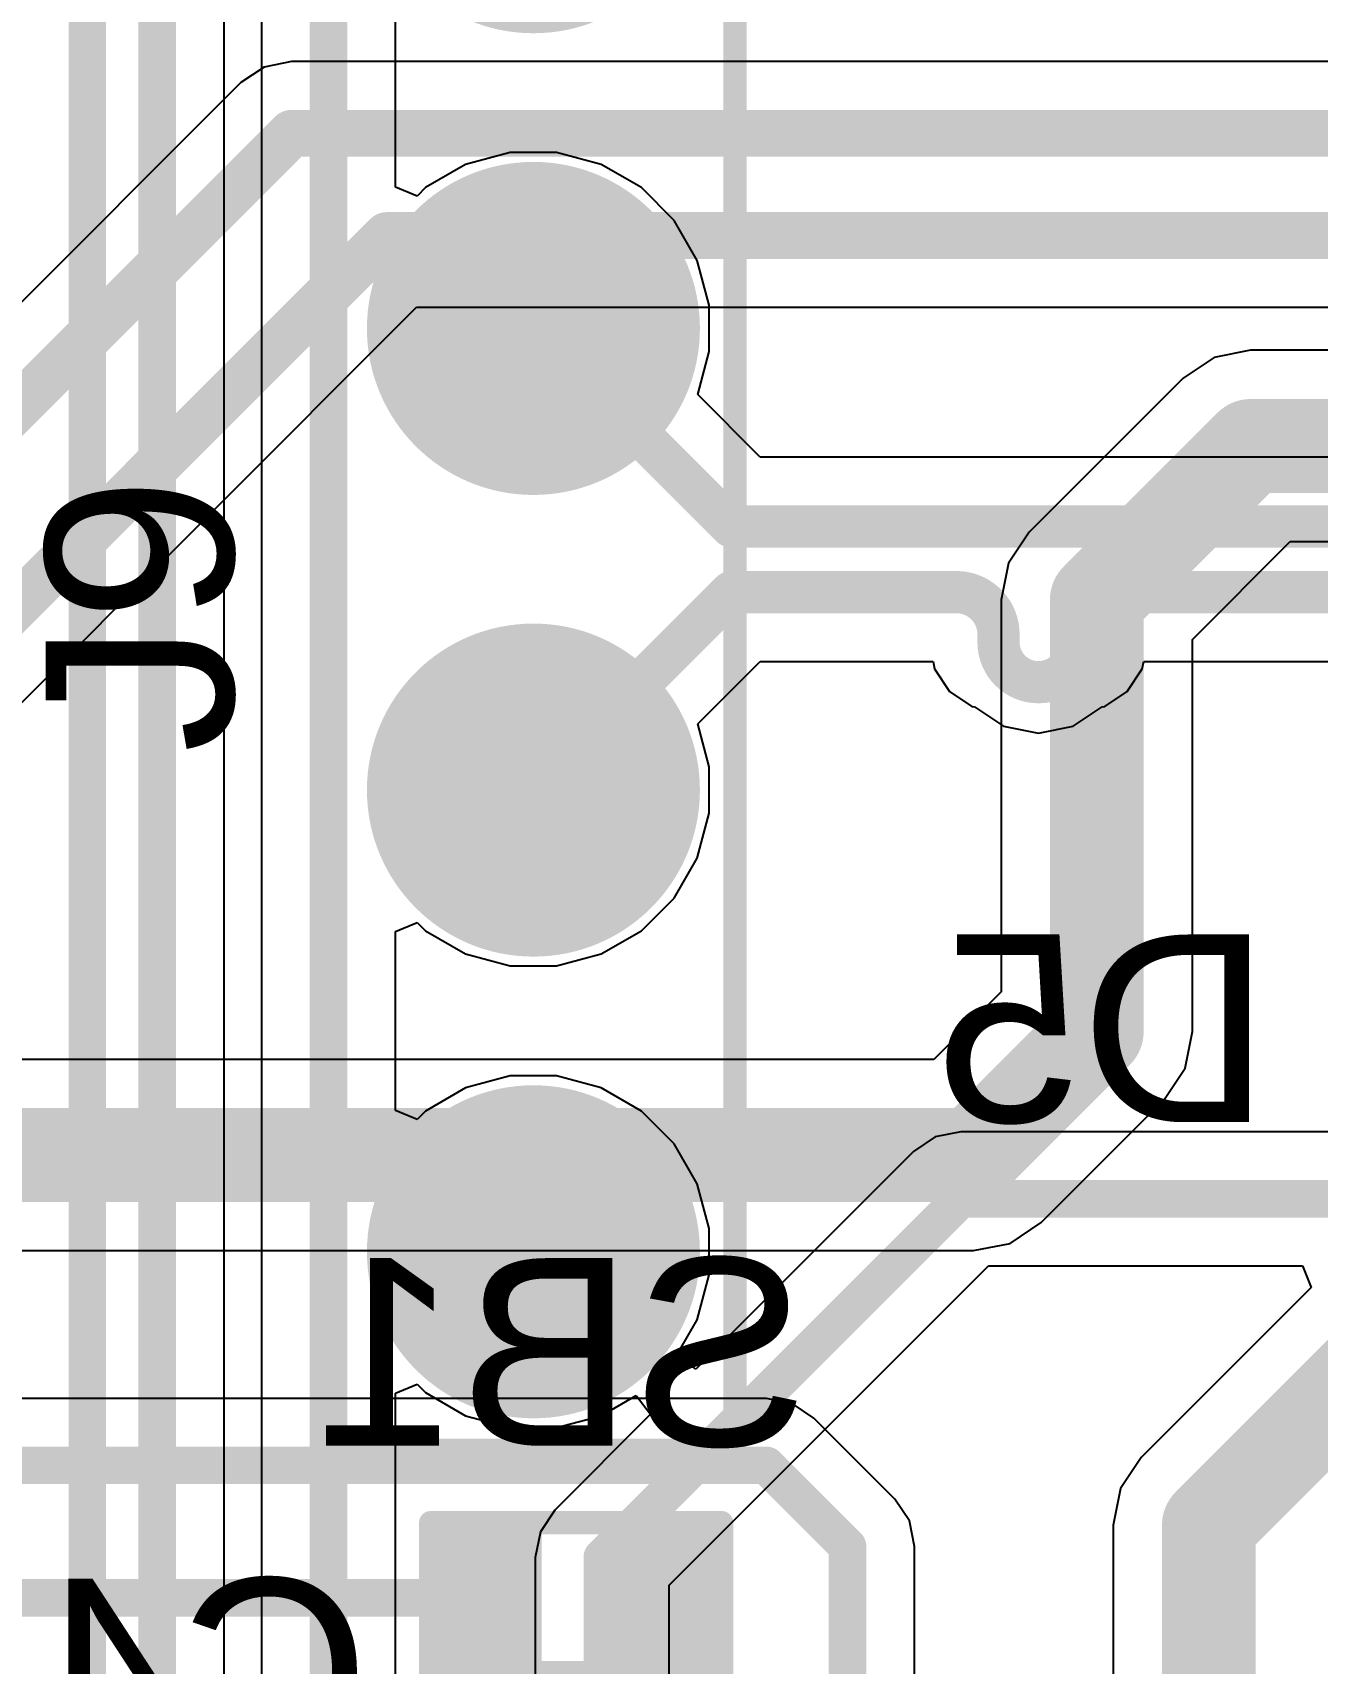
# Model space of a CAD drawing. Header units: inches. Extents: x -2.7 to 10.9, y -2.9 to 7.4.
# Drawn here: x 1.6012 to 1.8752, y 0.2216 to 0.5693 of the extents above; entities that cross this region are included whole.
import ezdxf

# ---------------------------------------------------------------- set-up
doc = ezdxf.new("R2010")
doc.units = ezdxf.units.IN
doc.header["$MEASUREMENT"] = 0
for name, color, linetype in [('Board Outline', 216, 'Continuous'), ('Bottom Layer', 5, 'Continuous'), ('Bottom Overlay', 54, 'Continuous'), ('Bottom Paste', 16, 'Continuous'), ('Bottom Solder', 6, 'Continuous'), ('Top Layer', 1, 'Continuous'), ('Top Overlay', 2, 'Continuous'), ('Top Paste', 8, 'Continuous'), ('Top Solder', 216, 'Continuous')]:
    doc.layers.add(name, color=color, linetype=linetype)
doc.styles.add('Arial', font='', dxfattribs={"height": 0.2})
doc.styles.get('Arial').set_extended_font_data('Arial')

# ---------------------------------------------------------------- blocks, each defined once
blk = doc.blocks.new('S______B______0402_B_145')
at = {"layer": 'Bottom Layer'}
for points in [[(-0.0095, 0.0125), (-0.0095, -0.0125), (-0.0275, -0.0125), (-0.0275, 0.0125)], [(0.0275, 0.0125), (0.0275, -0.0125), (0.0095, -0.0125), (0.0095, 0.0125)]]:
    blk.add_hatch(color=5, dxfattribs=at).paths.add_polyline_path(points)
at = {"layer": 'Bottom Paste'}
for points in [[(-0.0095, 0.0125), (-0.0095, -0.0125), (-0.0275, -0.0125), (-0.0275, 0.0125)], [(0.0275, 0.0125), (0.0275, -0.0125), (0.0095, -0.0125), (0.0095, 0.0125)]]:
    blk.add_hatch(color=16, dxfattribs=at).paths.add_polyline_path(points)
at = {"layer": 'Bottom Solder'}
for points in [[(-0.00733, 0.01467), (-0.00733, -0.01467), (-0.02967, -0.01467), (-0.02967, 0.01467)], [(0.02967, 0.01467), (0.02967, -0.01467), (0.00733, -0.01467), (0.00733, 0.01467)]]:
    blk.add_hatch(color=6, dxfattribs=at).paths.add_polyline_path(points)
at = {"layer": 'Bottom Overlay'}
for points in [[(0.031, 0.016, 0.005, 0.005, 0), (-0.031, 0.016, 0.005, 0.005, 0)], [(-0.031, 0.016, 0.005, 0.005, 0), (-0.031, -0.016, 0.005, 0.005, 0)], [(0.031, 0.016, 0.005, 0.005, 0), (0.031, -0.016, 0.005, 0.005, 0)], [(0.032, 0.017, 0.000127, 0.000127, 0), (-0.032, 0.017, 0.000127, 0.000127, 0)], [(0.031, -0.016, 0.005, 0.005, 0), (-0.031, -0.016, 0.005, 0.005, 0)]]:
    blk.add_lwpolyline(points, format="xyseb", dxfattribs=at)
for points in [[(-0.03225, 0.016, 0.0025, 0.0025, 1), (-0.02975, 0.016, 0.0025, 0.0025, 1)], [(-0.03225, 0.016, 0.0025, 0.0025, 1), (-0.02975, 0.016, 0.0025, 0.0025, 1)], [(0.02975, 0.016, 0.0025, 0.0025, 1), (0.03225, 0.016, 0.0025, 0.0025, 1)], [(0.02975, 0.016, 0.0025, 0.0025, 1), (0.03225, 0.016, 0.0025, 0.0025, 1)], [(-0.03203, 0.017, 0.0000635, 0.0000635, 1), (-0.03197, 0.017, 0.0000635, 0.0000635, 1)], [(0.03197, 0.017, 0.0000635, 0.0000635, 1), (0.03203, 0.017, 0.0000635, 0.0000635, 1)], [(-0.03225, -0.016, 0.0025, 0.0025, 1), (-0.02975, -0.016, 0.0025, 0.0025, 1)], [(-0.03225, -0.016, 0.0025, 0.0025, 1), (-0.02975, -0.016, 0.0025, 0.0025, 1)], [(0.02975, -0.016, 0.0025, 0.0025, 1), (0.03225, -0.016, 0.0025, 0.0025, 1)], [(0.02975, -0.016, 0.0025, 0.0025, 1), (0.03225, -0.016, 0.0025, 0.0025, 1)]]:
    blk.add_lwpolyline(points, format="xyseb", close=True, dxfattribs=at)
blk = doc.blocks.new('P____4_P___244')
at = {"layer": 'Top Layer'}
h = blk.add_hatch(color=1, dxfattribs=at)
edge = h.paths.add_edge_path()
edge.add_arc((-0.14764, 0), 0.0315, 0, 360)
h = blk.add_hatch(color=1, dxfattribs=at)
edge = h.paths.add_edge_path()
edge.add_arc((-0.04921, 0), 0.0315, 0, 360)
h = blk.add_hatch(color=1, dxfattribs=at)
edge = h.paths.add_edge_path()
edge.add_arc((0.04921, 0), 0.0315, 0, 360)
h = blk.add_hatch(color=1, dxfattribs=at)
edge = h.paths.add_edge_path()
edge.add_arc((0.14764, 0), 0.0315, 0, 360)
at = {"layer": 'Top Paste'}
h = blk.add_hatch(color=8, dxfattribs=at)
edge = h.paths.add_edge_path()
edge.add_arc((-0.14764, 0), 0.0315, 0, 360)
h = blk.add_hatch(color=8, dxfattribs=at)
edge = h.paths.add_edge_path()
edge.add_arc((-0.04921, 0), 0.0315, 0, 360)
h = blk.add_hatch(color=8, dxfattribs=at)
edge = h.paths.add_edge_path()
edge.add_arc((0.04921, 0), 0.0315, 0, 360)
h = blk.add_hatch(color=8, dxfattribs=at)
edge = h.paths.add_edge_path()
edge.add_arc((0.14764, 0), 0.0315, 0, 360)
at = {"layer": 'Top Solder'}
h = blk.add_hatch(color=216, dxfattribs=at)
edge = h.paths.add_edge_path()
edge.add_arc((-0.14764, 0), 0.0355, 0, 360)
h = blk.add_hatch(color=216, dxfattribs=at)
edge = h.paths.add_edge_path()
edge.add_arc((-0.04921, 0), 0.0355, 0, 360)
h = blk.add_hatch(color=216, dxfattribs=at)
edge = h.paths.add_edge_path()
edge.add_arc((0.04921, 0), 0.0355, 0, 360)
h = blk.add_hatch(color=216, dxfattribs=at)
edge = h.paths.add_edge_path()
edge.add_arc((0.14764, 0), 0.0355, 0, 360)
at = {"layer": 'Top Overlay'}
for points in [[(-0.19, -0.043, 0.005, 0.005, 0), (-0.19, 0.043, 0.005, 0.005, 0)], [(0.19, 0.043, 0.005, 0.005, 0), (-0.19, 0.043, 0.005, 0.005, 0)], [(0.19, -0.043, 0.005, 0.005, 0), (0.19, 0.043, 0.005, 0.005, 0)], [(-0.201, -0.01, 0.005, 0.005, 0), (-0.201, 0, 0.005, 0.005, 0)], [(-0.196, -0.005, 0.005, 0.005, 0), (-0.201, 0, 0.005, 0.005, 0)], [(-0.201, -0.01, 0.005, 0.005, 0), (-0.196, -0.005, 0.005, 0.005, 0)], [(0.19, -0.043, 0.005, 0.005, 0), (-0.19, -0.043, 0.005, 0.005, 0)]]:
    blk.add_lwpolyline(points, format="xyseb", dxfattribs=at)
for points in [[(-0.19125, 0.043, 0.0025, 0.0025, 1), (-0.18875, 0.043, 0.0025, 0.0025, 1)], [(-0.19125, 0.043, 0.0025, 0.0025, 1), (-0.18875, 0.043, 0.0025, 0.0025, 1)], [(0.18875, 0.043, 0.0025, 0.0025, 1), (0.19125, 0.043, 0.0025, 0.0025, 1)], [(0.18875, 0.043, 0.0025, 0.0025, 1), (0.19125, 0.043, 0.0025, 0.0025, 1)], [(-0.20225, 0, 0.0025, 0.0025, 1), (-0.19975, 0, 0.0025, 0.0025, 1)], [(-0.20225, 0, 0.0025, 0.0025, 1), (-0.19975, 0, 0.0025, 0.0025, 1)], [(-0.19725, -0.005, 0.0025, 0.0025, 1), (-0.19475, -0.005, 0.0025, 0.0025, 1)], [(-0.19725, -0.005, 0.0025, 0.0025, 1), (-0.19475, -0.005, 0.0025, 0.0025, 1)], [(-0.20225, -0.01, 0.0025, 0.0025, 1), (-0.19975, -0.01, 0.0025, 0.0025, 1)], [(-0.20225, -0.01, 0.0025, 0.0025, 1), (-0.19975, -0.01, 0.0025, 0.0025, 1)], [(-0.19125, -0.043, 0.0025, 0.0025, 1), (-0.18875, -0.043, 0.0025, 0.0025, 1)], [(-0.19125, -0.043, 0.0025, 0.0025, 1), (-0.18875, -0.043, 0.0025, 0.0025, 1)], [(0.18875, -0.043, 0.0025, 0.0025, 1), (0.19125, -0.043, 0.0025, 0.0025, 1)], [(0.18875, -0.043, 0.0025, 0.0025, 1), (0.19125, -0.043, 0.0025, 0.0025, 1)]]:
    blk.add_lwpolyline(points, format="xyseb", close=True, dxfattribs=at)

msp = doc.modelspace()

# ---------------------------------------------------------------- linework, layer by layer
at = {"layer": 'Board Outline'}
msp.add_lwpolyline([(-2.49969, 1.37795, 0.005, 0.005, -0.740599), (2.8433, 0.25075, 0.005, 0.005, 0)], format="xyseb", dxfattribs=at)
at = {"layer": 'Bottom Layer'}
for p, q in [((1.65059, 0.56194), (1.64563, 0.55863)), ((1.65645, 0.56311), (1.65059, 0.56194)), ((2.00269, 0.56311), (1.65645, 0.56311)), ((1.64563, 0.55863), (1.52944, 0.44244)), ((1.56017, 0.38779), (1.68309, 0.51071)), ((1.68309, 0.51071), (2.14667, 0.51071)), ((1.86093, 0.50155), (1.85312, 0.5)), ((1.9943, 0.50155), (1.86093, 0.50155)), ((1.86093, 0.50155), (1.86093, 0.50155)), ((1.85312, 0.5), (1.84651, 0.49558)), ((1.84651, 0.49558), (1.81371, 0.46277)), ((1.84651, 0.49558), (1.84651, 0.49558)), ((1.81371, 0.46277), (1.80929, 0.45616)), ((1.84852, 0.43991), (1.86937, 0.46077)), ((1.86937, 0.46077), (1.98585, 0.46077)), ((1.80929, 0.45616), (1.80773, 0.44835)), ((1.80773, 0.44835), (1.80773, 0.36475)), ((1.84852, 0.35631), (1.84852, 0.43991)), ((1.80773, 0.36475), (1.79337, 0.35039)), ((1.84696, 0.3485), (1.84852, 0.35631)), ((1.79337, 0.35039), (1.569, 0.35039)), ((1.84254, 0.34189), (1.84696, 0.3485)), ((1.81624, 0.31558), (1.84254, 0.34189)), ((1.80962, 0.31116), (1.81624, 0.31558)), ((1.569, 0.30961), (1.80182, 0.30961)), ((1.80182, 0.30961), (1.80962, 0.31116)), ((1.75768, 0.2781), (1.20637, 0.2781)), ((1.76314, 0.27701), (1.75768, 0.2781)), ((1.75768, 0.2781), (1.75768, 0.2781)), ((1.76777, 0.27392), (1.76314, 0.27701)), ((1.78507, 0.25662), (1.76777, 0.27392)), ((1.78816, 0.25199), (1.78507, 0.25662)), ((1.78507, 0.25662), (1.78507, 0.25662)), ((1.78925, 0.24653), (1.78816, 0.25199)), ((1.78925, 0.2146), (1.78925, 0.24653)), ((1.78925, 0.24653), (1.78925, 0.24653))]:
    msp.add_line(p, q, dxfattribs=at)
for points in [[(1.53345, 0.42482, 0.01, 0.01, 0), (1.65645, 0.54781, 0.01, 0.01, 0)], [(1.65645, 0.54781, 0.01, 0.01, 0), (2.16058, 0.54781, 0.01, 0.01, 0)], [(1.54936, 0.39861, 0.01, 0.01, 0), (1.67675, 0.526, 0.01, 0.01, 0)], [(1.67675, 0.526, 0.01, 0.01, 0), (2.153, 0.526, 0.01, 0.01, 0)], [(1.82812, 0.44835, 0.02, 0.02, 0), (1.86093, 0.48116, 0.02, 0.02, 0)], [(1.86093, 0.48116, 0.02, 0.02, 0), (1.9943, 0.48116, 0.02, 0.02, 0)], [(1.82812, 0.35631, 0.02, 0.02, 0), (1.82812, 0.44835, 0.02, 0.02, 0)], [(1.80182, 0.33, 0.02, 0.02, 0), (1.82812, 0.35631, 0.02, 0.02, 0)], [(1.569, 0.33, 0.02, 0.02, 0), (1.80182, 0.33, 0.02, 0.02, 0)], [(1.20637, 0.26383, 0.008, 0.008, 0), (1.75768, 0.26383, 0.008, 0.008, 0)], [(1.75768, 0.26383, 0.008, 0.008, 0), (1.77498, 0.24653, 0.008, 0.008, 0)], [(1.77498, 0.18498, 0.008, 0.008, 0), (1.77498, 0.24653, 0.008, 0.008, 0)], [(1.21632, 0.2356, 0.008, 0.008, 0), (1.69861, 0.2356, 0.008, 0.008, 0)], [(1.73561, 0.18498, 0.008, 0.008, 0), (1.73561, 0.2356, 0.008, 0.008, 0)]]:
    msp.add_lwpolyline(points, format="xyseb", dxfattribs=at)
for points in [[(1.65395, 0.54781, 0.005, 0.005, 1), (1.65895, 0.54781, 0.005, 0.005, 1)], [(1.65395, 0.54781, 0.005, 0.005, 1), (1.65895, 0.54781, 0.005, 0.005, 1)], [(1.67425, 0.526, 0.005, 0.005, 1), (1.67925, 0.526, 0.005, 0.005, 1)], [(1.67425, 0.526, 0.005, 0.005, 1), (1.67925, 0.526, 0.005, 0.005, 1)], [(1.85593, 0.48116, 0.01, 0.01, 1), (1.86593, 0.48116, 0.01, 0.01, 1)], [(1.85593, 0.48116, 0.01, 0.01, 1), (1.86593, 0.48116, 0.01, 0.01, 1)], [(1.82312, 0.44835, 0.01, 0.01, 1), (1.83312, 0.44835, 0.01, 0.01, 1)], [(1.82312, 0.44835, 0.01, 0.01, 1), (1.83312, 0.44835, 0.01, 0.01, 1)], [(1.82312, 0.35631, 0.01, 0.01, 1), (1.83312, 0.35631, 0.01, 0.01, 1)], [(1.82312, 0.35631, 0.01, 0.01, 1), (1.83312, 0.35631, 0.01, 0.01, 1)], [(1.79682, 0.33, 0.01, 0.01, 1), (1.80682, 0.33, 0.01, 0.01, 1)], [(1.79682, 0.33, 0.01, 0.01, 1), (1.80682, 0.33, 0.01, 0.01, 1)], [(1.75568, 0.26383, 0.004, 0.004, 1), (1.75968, 0.26383, 0.004, 0.004, 1)], [(1.75568, 0.26383, 0.004, 0.004, 1), (1.75968, 0.26383, 0.004, 0.004, 1)], [(1.77298, 0.24653, 0.004, 0.004, 1), (1.77698, 0.24653, 0.004, 0.004, 1)], [(1.77298, 0.24653, 0.004, 0.004, 1), (1.77698, 0.24653, 0.004, 0.004, 1)], [(1.69661, 0.2356, 0.004, 0.004, 1), (1.70061, 0.2356, 0.004, 0.004, 1)], [(1.73361, 0.2356, 0.004, 0.004, 1), (1.73761, 0.2356, 0.004, 0.004, 1)]]:
    msp.add_lwpolyline(points, format="xyseb", close=True, dxfattribs=at)
at = {"layer": 'Top Layer'}
for p, q in [((1.64204, -0.03616), (1.64204, 0.85998)), ((1.65002, 0.67334), (1.65002, -0.13872)), ((1.67857, 0.53634), (1.67857, 0.66742)), ((1.70306, 0.54371), (1.69353, 0.54115)), ((1.71294, 0.54371), (1.70306, 0.54371)), ((1.72247, 0.54115), (1.71294, 0.54371)), ((1.69353, 0.54115), (1.68498, 0.53622)), ((1.73102, 0.53622), (1.72247, 0.54115)), ((1.68319, 0.53443), (1.67857, 0.53634)), ((1.68498, 0.53622), (1.68319, 0.53443)), ((1.738, 0.52924), (1.73102, 0.53622)), ((1.74294, 0.52069), (1.738, 0.52924)), ((1.7455, 0.51115), (1.74294, 0.52069)), ((1.7455, 0.50128), (1.7455, 0.51115)), ((1.74303, 0.49209), (1.7455, 0.50128)), ((1.75634, 0.47878), (1.74303, 0.49209)), ((1.9128, 0.47878), (1.75634, 0.47878)), ((1.74303, 0.42191), (1.75634, 0.43522)), ((1.75634, 0.43522), (1.7932, 0.43522)), ((1.7932, 0.43522), (1.79351, 0.43363)), ((1.83783, 0.43363), (1.83814, 0.43522)), ((1.83814, 0.43522), (1.90088, 0.43522)), ((1.79351, 0.43363), (1.79672, 0.42884)), ((1.83462, 0.42884), (1.83783, 0.43363)), ((1.79672, 0.42884), (1.80151, 0.42563)), ((1.82983, 0.42563), (1.83462, 0.42884)), ((1.80151, 0.42563), (1.80208, 0.42552)), ((1.80208, 0.42552), (1.80826, 0.4214)), ((1.82308, 0.4214), (1.82926, 0.42552)), ((1.82926, 0.42552), (1.82983, 0.42563)), ((1.7455, 0.41272), (1.74303, 0.42191)), ((1.80826, 0.4214), (1.81567, 0.41992)), ((1.81567, 0.41992), (1.82308, 0.4214)), ((1.7455, 0.40285), (1.7455, 0.41272)), ((1.74294, 0.39331), (1.7455, 0.40285)), ((1.738, 0.38476), (1.74294, 0.39331)), ((1.73102, 0.37778), (1.738, 0.38476)), ((1.67857, 0.37766), (1.68319, 0.37957)), ((1.68319, 0.37957), (1.68498, 0.37778)), ((1.67857, 0.33949), (1.67857, 0.37766)), ((1.68498, 0.37778), (1.69353, 0.37285)), ((1.72247, 0.37285), (1.73102, 0.37778)), ((1.69353, 0.37285), (1.70306, 0.37029)), ((1.71294, 0.37029), (1.72247, 0.37285)), ((1.70306, 0.37029), (1.71294, 0.37029)), ((1.69353, 0.3443), (1.68498, 0.33937)), ((1.70306, 0.34686), (1.69353, 0.3443)), ((1.71294, 0.34686), (1.70306, 0.34686)), ((1.72247, 0.3443), (1.71294, 0.34686)), ((1.73102, 0.33937), (1.72247, 0.3443)), ((1.68319, 0.33757), (1.67857, 0.33949)), ((1.68498, 0.33937), (1.68319, 0.33757)), ((1.738, 0.33239), (1.73102, 0.33937)), ((1.79366, 0.33386), (1.78903, 0.33076)), ((1.79913, 0.33494), (1.79366, 0.33386)), ((1.91303, 0.33494), (1.79913, 0.33494)), ((1.79913, 0.33494), (1.79913, 0.33494)), ((1.74294, 0.32384), (1.738, 0.33239)), ((1.78903, 0.33076), (1.74264, 0.28437)), ((1.78903, 0.33076), (1.78903, 0.33076)), ((1.7455, 0.3143), (1.74294, 0.32384)), ((1.7455, 0.30443), (1.7455, 0.3143)), ((1.73695, 0.23831), (1.80504, 0.3064)), ((1.80504, 0.3064), (1.87195, 0.3064)), ((1.87195, 0.3064), (1.87386, 0.30178)), ((1.74294, 0.29489), (1.7455, 0.30443)), ((1.87386, 0.30178), (1.8376, 0.26552)), ((1.73864, 0.28744), (1.74294, 0.29489)), ((1.74264, 0.28437), (1.73864, 0.28744)), ((1.67857, 0.27924), (1.68319, 0.28115)), ((1.67857, -0.13281), (1.67857, 0.27924)), ((1.68319, 0.28115), (1.68498, 0.27936)), ((1.68498, 0.27936), (1.69353, 0.27442)), ((1.72247, 0.27442), (1.72992, 0.27872)), ((1.72992, 0.27872), (1.73299, 0.27472)), ((1.73299, 0.27472), (1.71258, 0.25431)), ((1.69353, 0.27442), (1.70306, 0.27187)), ((1.70306, 0.27187), (1.71294, 0.27187)), ((1.71294, 0.27187), (1.72247, 0.27442)), ((1.8376, 0.26552), (1.83318, 0.2589)), ((1.83318, 0.2589), (1.83163, 0.2511)), ((1.71258, 0.25431), (1.70949, 0.24968)), ((1.83163, 0.2511), (1.83163, -0.12784)), ((1.70949, 0.24968), (1.7084, 0.24422)), ((1.7084, 0.24422), (1.7084, 0.24422)), ((1.7084, 0.24422), (1.7084, -0.22427)), ((1.73695, -0.23019), (1.73695, 0.23831))]:
    msp.add_line(p, q, dxfattribs=at)
for points in [[(1.6129, -0.01238, 0.008, 0.008, 0), (1.6129, 0.87122, 0.008, 0.008, 0)], [(1.62777, -0.03616, 0.008, 0.008, 0), (1.62777, 0.86589, 0.008, 0.008, 0)], [(1.66429, -0.13872, 0.008, 0.008, 0), (1.66429, 0.67334, 0.008, 0.008, 0)], [(1.708, 0.50621, 0.009, 0.009, 0), (1.75021, 0.464, 0.009, 0.009, 0)], [(1.75021, 0.464, 0.009, 0.009, 0), (1.9128, 0.464, 0.009, 0.009, 0)], [(1.708, 0.40779, 0.009, 0.009, 0), (1.75021, 0.45, 0.009, 0.009, 0)], [(1.75021, 0.45, 0.009, 0.009, 0), (1.77667, 0.45, 0.009, 0.009, 0)], [(1.77667, 0.45, 0.009, 0.009, 0), (1.79817, 0.45, 0.009, 0.009, 0)], [(1.79817, 0.45, 0.009, 0.009, -0.414214), (1.80717, 0.441, 0.009, 0.009, 0)], [(1.82417, 0.441, 0.009, 0.009, -0.414214), (1.83317, 0.45, 0.009, 0.009, 0)], [(1.83317, 0.45, 0.009, 0.009, 0), (1.87664, 0.45, 0.009, 0.009, 0)], [(1.87664, 0.45, 0.009, 0.009, 0), (1.907, 0.45, 0.009, 0.009, 0)], [(1.80717, 0.43929, 0.009, 0.009, 0), (1.80717, 0.441, 0.009, 0.009, 0)], [(1.82417, 0.43929, 0.009, 0.009, 0), (1.82417, 0.441, 0.009, 0.009, 0)], [(1.82417, 0.43929, 0.009, 0.009, -1), (1.80717, 0.43929, 0.009, 0.009, 0)], [(1.72268, 0.24422, 0.008, 0.008, 0), (1.79913, 0.32067, 0.008, 0.008, 0)], [(1.79913, 0.32067, 0.008, 0.008, 0), (1.97371, 0.32067, 0.008, 0.008, 0)], [(1.85202, 0.2511, 0.02, 0.02, 0), (1.89585, 0.29493, 0.02, 0.02, 0)], [(1.85202, -0.409, 0.02, 0.02, 0), (1.85202, 0.2511, 0.02, 0.02, 0)], [(1.72268, -0.23019, 0.008, 0.008, 0), (1.72268, 0.24422, 0.008, 0.008, 0)]]:
    msp.add_lwpolyline(points, format="xyseb", dxfattribs=at)
for points in [[(1.70575, 0.50621, 0.0045, 0.0045, 1), (1.71025, 0.50621, 0.0045, 0.0045, 1)], [(1.74796, 0.464, 0.0045, 0.0045, 1), (1.75246, 0.464, 0.0045, 0.0045, 1)], [(1.74796, 0.464, 0.0045, 0.0045, 1), (1.75246, 0.464, 0.0045, 0.0045, 1)], [(1.74796, 0.45, 0.0045, 0.0045, 1), (1.75246, 0.45, 0.0045, 0.0045, 1)], [(1.74796, 0.45, 0.0045, 0.0045, 1), (1.75246, 0.45, 0.0045, 0.0045, 1)], [(1.77442, 0.45, 0.0045, 0.0045, 1), (1.77892, 0.45, 0.0045, 0.0045, 1)], [(1.77442, 0.45, 0.0045, 0.0045, 1), (1.77892, 0.45, 0.0045, 0.0045, 1)], [(1.79592, 0.45, 0.0045, 0.0045, 1), (1.80042, 0.45, 0.0045, 0.0045, 1)], [(1.79592, 0.45, 0.0045, 0.0045, 1), (1.80042, 0.45, 0.0045, 0.0045, 1)], [(1.83092, 0.45, 0.0045, 0.0045, 1), (1.83542, 0.45, 0.0045, 0.0045, 1)], [(1.83092, 0.45, 0.0045, 0.0045, 1), (1.83542, 0.45, 0.0045, 0.0045, 1)], [(1.87439, 0.45, 0.0045, 0.0045, 1), (1.87889, 0.45, 0.0045, 0.0045, 1)], [(1.87439, 0.45, 0.0045, 0.0045, 1), (1.87889, 0.45, 0.0045, 0.0045, 1)], [(1.80492, 0.441, 0.0045, 0.0045, 1), (1.80942, 0.441, 0.0045, 0.0045, 1)], [(1.80492, 0.441, 0.0045, 0.0045, 1), (1.80942, 0.441, 0.0045, 0.0045, 1)], [(1.82192, 0.441, 0.0045, 0.0045, 1), (1.82642, 0.441, 0.0045, 0.0045, 1)], [(1.82192, 0.441, 0.0045, 0.0045, 1), (1.82642, 0.441, 0.0045, 0.0045, 1)], [(1.80492, 0.43929, 0.0045, 0.0045, 1), (1.80942, 0.43929, 0.0045, 0.0045, 1)], [(1.80492, 0.43929, 0.0045, 0.0045, 1), (1.80942, 0.43929, 0.0045, 0.0045, 1)], [(1.82192, 0.43929, 0.0045, 0.0045, 1), (1.82642, 0.43929, 0.0045, 0.0045, 1)], [(1.82192, 0.43929, 0.0045, 0.0045, 1), (1.82642, 0.43929, 0.0045, 0.0045, 1)], [(1.70575, 0.40779, 0.0045, 0.0045, 1), (1.71025, 0.40779, 0.0045, 0.0045, 1)], [(1.79713, 0.32067, 0.004, 0.004, 1), (1.80113, 0.32067, 0.004, 0.004, 1)], [(1.79713, 0.32067, 0.004, 0.004, 1), (1.80113, 0.32067, 0.004, 0.004, 1)], [(1.84702, 0.2511, 0.01, 0.01, 1), (1.85702, 0.2511, 0.01, 0.01, 1)], [(1.84702, 0.2511, 0.01, 0.01, 1), (1.85702, 0.2511, 0.01, 0.01, 1)], [(1.72068, 0.24422, 0.004, 0.004, 1), (1.72468, 0.24422, 0.004, 0.004, 1)], [(1.72068, 0.24422, 0.004, 0.004, 1), (1.72468, 0.24422, 0.004, 0.004, 1)]]:
    msp.add_lwpolyline(points, format="xyseb", close=True, dxfattribs=at)

# ---------------------------------------------------------------- block references
for name, p, rotation in [('P____4_P___244', (1.708, 0.457), 270), ('S______B______0402_B_145', (1.71711, 0.2356), 180)]:
    msp.add_blockref(name, p, dxfattribs=dict(rotation=rotation))

# ---------------------------------------------------------------- texts
at = {"layer": 'Bottom Overlay', "style": 'Arial', "text_generation_flag": 2}
for s, p in [('D5', (1.86514, 0.33701)), ('SB1', (1.76665, 0.26801)), ('C47', (1.6732, 0.1997))]:
    msp.add_text(s, height=0.04, dxfattribs=at).set_placement(p)
at = {"layer": 'Top Overlay', "style": 'Arial'}
msp.add_text('J9', height=0.04, rotation=90, dxfattribs=at).set_placement((1.64399, 0.41568))

doc.saveas('drawing.dxf')
